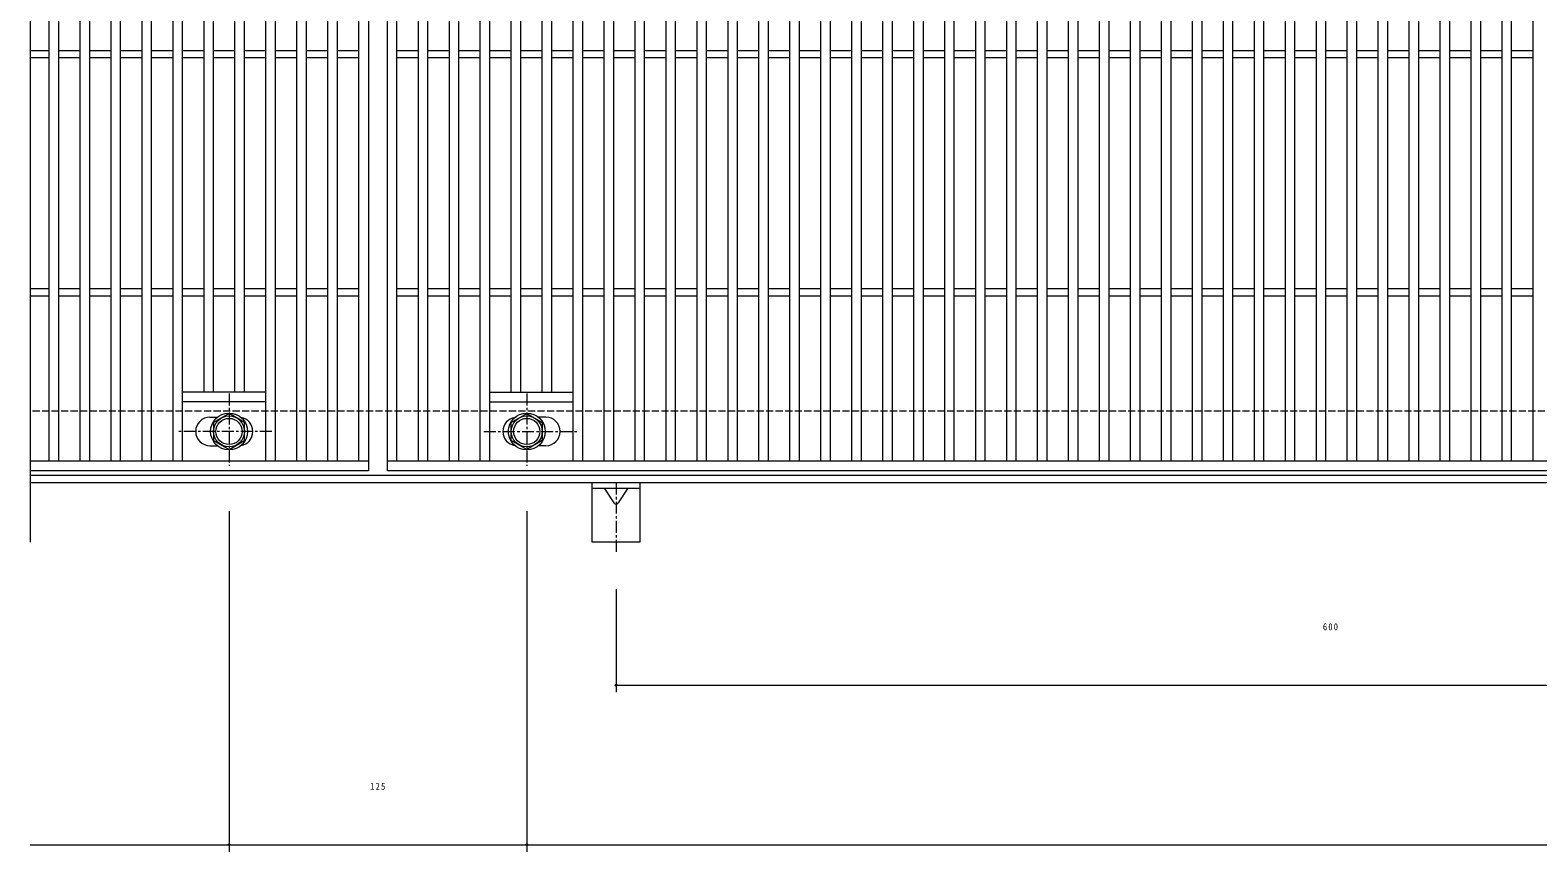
# Model space of a CAD drawing. Units: millimetres on the paper. Extents: x -28453 to 176, y -9817 to 9654.
# Drawn here: x -28286 to -27653, y -5499 to -5154 of the extents above; entities that cross this region are included whole.
import ezdxf

# ---------------------------------------------------------------- set-up
doc = ezdxf.new("R2010")
doc.units = ezdxf.units.MM
doc.header["$PDMODE"] = 32
doc.header["$PDSIZE"] = 0.8
doc.linetypes.add('CHAIN1', pattern=[8, 5, -1, 1, -1])
doc.linetypes.add('DASHED3', pattern=[4, 3, -1])
doc.layers.add('C-5', color=3, linetype='Continuous', lineweight=9)
doc.styles.add('ＭＳ ゴシック', font='')
doc.styles.get('ＭＳ ゴシック').set_extended_font_data('MS Gothic')

msp = doc.modelspace()

# ---------------------------------------------------------------- linework, layer by layer
at = {"layer": 'C-5'}
for p, q in [((-28286.241, -4959.175), (-28286.241, -5369.176)), ((-28278.242, -5335.176), (-28278.242, -4993.175)), ((-28274.241, -5335.176), (-28274.241, -4993.175)), ((-28265.241, -5335.176), (-28265.241, -4993.175)), ((-28261.241, -5335.176), (-28261.241, -4993.175)), ((-28252.241, -5335.176), (-28252.241, -4993.175)), ((-28248.241, -5335.176), (-28248.241, -4993.175)), ((-28239.241, -5335.176), (-28239.241, -4993.175)), ((-28235.241, -5335.176), (-28235.241, -4993.175)), ((-28226.241, -5335.176), (-28226.241, -4993.175)), ((-28222.241, -5335.176), (-28222.241, -4993.175)), ((-28187.241, -5335.176), (-28187.241, -4993.175)), ((-28183.241, -5335.176), (-28183.241, -4993.175)), ((-28174.242, -5335.176), (-28174.242, -4993.175)), ((-28170.241, -5335.176), (-28170.241, -4993.175)), ((-28161.242, -5335.176), (-28161.242, -4993.175)), ((-28157.241, -5335.176), (-28157.241, -4993.175)), ((-28148.241, -5335.176), (-28148.241, -4993.175)), ((-28144.241, -4989.175), (-28144.241, -5339.176)), ((-28132.241, -5335.176), (-28132.241, -4993.175)), ((-28123.241, -5335.176), (-28123.241, -4993.175)), ((-28119.241, -5335.176), (-28119.241, -4993.175)), ((-28110.241, -5335.176), (-28110.241, -4993.175)), ((-28106.241, -5335.176), (-28106.241, -4993.175)), ((-28097.241, -5335.176), (-28097.241, -4993.175)), ((-28093.24, -5335.176), (-28093.24, -4993.175)), ((-28058.241, -5335.176), (-28058.241, -4993.175)), ((-28054.241, -5335.176), (-28054.241, -4993.175)), ((-28045.24, -5335.176), (-28045.24, -4993.175)), ((-28041.24, -5335.176), (-28041.24, -4993.175)), ((-28032.241, -5335.176), (-28032.241, -4993.175)), ((-28028.241, -5335.176), (-28028.241, -4993.175)), ((-28019.241, -5335.176), (-28019.241, -4993.175)), ((-28015.241, -5335.176), (-28015.241, -4993.175)), ((-28006.241, -5335.176), (-28006.241, -4993.175)), ((-28002.241, -5335.176), (-28002.241, -4993.175)), ((-27993.24, -5335.176), (-27993.24, -4993.175)), ((-27989.241, -5335.176), (-27989.241, -4993.175)), ((-27980.241, -5335.176), (-27980.241, -4993.175)), ((-27976.241, -5335.176), (-27976.241, -4993.175)), ((-27967.241, -5335.176), (-27967.241, -4993.175)), ((-27963.241, -5335.176), (-27963.241, -4993.175)), ((-27954.241, -5335.176), (-27954.241, -4993.175)), ((-27950.241, -5335.176), (-27950.241, -4993.175)), ((-27941.241, -5335.176), (-27941.241, -4993.175)), ((-27937.241, -5335.176), (-27937.241, -4993.175)), ((-27928.24, -5335.176), (-27928.24, -4993.175)), ((-27924.241, -5335.176), (-27924.241, -4993.175)), ((-27915.241, -5335.176), (-27915.241, -4993.175)), ((-27911.241, -5335.176), (-27911.241, -4993.175)), ((-27902.241, -5335.176), (-27902.241, -4993.175)), ((-27898.241, -5335.176), (-27898.241, -4993.175)), ((-27889.241, -5335.176), (-27889.241, -4993.175)), ((-27885.241, -5335.176), (-27885.241, -4993.175)), ((-27876.241, -5335.176), (-27876.241, -4993.175)), ((-27872.241, -5335.176), (-27872.241, -4993.175)), ((-27863.241, -5335.176), (-27863.241, -4993.175)), ((-27859.24, -5335.176), (-27859.24, -4993.175)), ((-27850.241, -5335.176), (-27850.241, -4993.175)), ((-27846.241, -5335.176), (-27846.241, -4993.175)), ((-27837.241, -5335.176), (-27837.241, -4993.175)), ((-27833.241, -5335.176), (-27833.241, -4993.175)), ((-27824.241, -5335.176), (-27824.241, -4993.175)), ((-27820.241, -5335.176), (-27820.241, -4993.175)), ((-27811.24, -5335.176), (-27811.24, -4993.175)), ((-27807.241, -5335.176), (-27807.241, -4993.175)), ((-27798.241, -5335.176), (-27798.241, -4993.175)), ((-27794.241, -5335.176), (-27794.241, -4993.175)), ((-27785.241, -5335.176), (-27785.241, -4993.175)), ((-27781.241, -5335.176), (-27781.241, -4993.175)), ((-27772.241, -5335.176), (-27772.241, -4993.175)), ((-27768.241, -5335.176), (-27768.241, -4993.175)), ((-27759.241, -5335.176), (-27759.241, -4993.175)), ((-27755.241, -5335.176), (-27755.241, -4993.175)), ((-27746.241, -5335.176), (-27746.241, -4993.175)), ((-27742.241, -5335.176), (-27742.241, -4993.175)), ((-27733.241, -5335.176), (-27733.241, -4993.175)), ((-27729.241, -5335.176), (-27729.241, -4993.175)), ((-27720.241, -5335.176), (-27720.241, -4993.175)), ((-27716.241, -5335.176), (-27716.241, -4993.175)), ((-27707.241, -5335.176), (-27707.241, -4993.175)), ((-27703.241, -5335.176), (-27703.241, -4993.175)), ((-27694.241, -5335.176), (-27694.241, -4993.175)), ((-27690.241, -5335.176), (-27690.241, -4993.175)), ((-27681.241, -5335.176), (-27681.241, -4993.175)), ((-27677.241, -5335.176), (-27677.241, -4993.175)), ((-27668.241, -5335.176), (-27668.241, -4993.175)), ((-27664.241, -5335.176), (-27664.241, -4993.175)), ((-27655.241, -5335.176), (-27655.241, -4993.175)), ((-28213.241, -5306.176), (-28213.241, -5022.175)), ((-28209.242, -5306.176), (-28209.242, -5022.175)), ((-28200.241, -5306.176), (-28200.241, -5022.175)), ((-28196.241, -5306.176), (-28196.241, -5022.175)), ((-28084.241, -5306.176), (-28084.241, -5022.175)), ((-28080.24, -5306.176), (-28080.24, -5022.175)), ((-28071.241, -5306.176), (-28071.241, -5022.175)), ((-28067.241, -5306.176), (-28067.241, -5022.175)), ((-28286.241, -5162.676), (-28278.242, -5162.676)), ((-28274.241, -5162.676), (-28265.241, -5162.676)), ((-28261.241, -5162.676), (-28252.241, -5162.676)), ((-28248.241, -5162.676), (-28239.241, -5162.676)), ((-28235.241, -5162.676), (-28226.241, -5162.676)), ((-28222.241, -5162.676), (-28213.241, -5162.676)), ((-28209.242, -5162.676), (-28200.241, -5162.676)), ((-28196.241, -5162.676), (-28187.241, -5162.676)), ((-28183.241, -5162.676), (-28174.242, -5162.676)), ((-28170.241, -5162.676), (-28161.242, -5162.676)), ((-28157.241, -5162.676), (-28148.241, -5162.676)), ((-28132.241, -5162.676), (-28123.241, -5162.676)), ((-28119.241, -5162.676), (-28110.241, -5162.676)), ((-28106.241, -5162.676), (-28097.241, -5162.676)), ((-28093.24, -5162.676), (-28084.241, -5162.676)), ((-28080.24, -5162.676), (-28071.241, -5162.676)), ((-28067.241, -5162.676), (-28058.241, -5162.676)), ((-28054.241, -5162.676), (-28045.24, -5162.676)), ((-28041.24, -5162.676), (-28032.241, -5162.676)), ((-28028.241, -5162.676), (-28019.241, -5162.676)), ((-28015.241, -5162.676), (-28006.241, -5162.676)), ((-28002.241, -5162.676), (-27993.24, -5162.676)), ((-27989.241, -5162.676), (-27980.241, -5162.676)), ((-27976.241, -5162.676), (-27967.241, -5162.676)), ((-27963.24, -5162.676), (-27954.241, -5162.676)), ((-27950.241, -5162.676), (-27941.241, -5162.676)), ((-27937.241, -5162.676), (-27928.24, -5162.676)), ((-27924.241, -5162.676), (-27915.241, -5162.676)), ((-27911.241, -5162.676), (-27902.241, -5162.676)), ((-27898.241, -5162.676), (-27889.241, -5162.676)), ((-27885.241, -5162.676), (-27876.241, -5162.676)), ((-27872.241, -5162.676), (-27863.241, -5162.676)), ((-27859.24, -5162.676), (-27850.241, -5162.676)), ((-27846.241, -5162.676), (-27837.241, -5162.676)), ((-27833.241, -5162.676), (-27824.241, -5162.676)), ((-27820.241, -5162.676), (-27811.24, -5162.676)), ((-27807.241, -5162.676), (-27798.241, -5162.676)), ((-27794.241, -5162.676), (-27785.241, -5162.676)), ((-27781.241, -5162.676), (-27772.241, -5162.676)), ((-27768.241, -5162.676), (-27759.241, -5162.676)), ((-27755.241, -5162.676), (-27746.241, -5162.676)), ((-27742.241, -5162.676), (-27733.241, -5162.676)), ((-27729.241, -5162.676), (-27720.241, -5162.676)), ((-27716.241, -5162.676), (-27707.241, -5162.676)), ((-27703.241, -5162.676), (-27694.241, -5162.676)), ((-27690.241, -5162.676), (-27681.241, -5162.676)), ((-27677.241, -5162.676), (-27668.241, -5162.676)), ((-27664.241, -5162.676), (-27655.241, -5162.676)), ((-28286.241, -5165.675), (-28278.242, -5165.675)), ((-28274.241, -5165.675), (-28265.241, -5165.675)), ((-28261.241, -5165.675), (-28252.241, -5165.675)), ((-28248.241, -5165.675), (-28239.241, -5165.675)), ((-28235.241, -5165.675), (-28226.241, -5165.675)), ((-28222.241, -5165.675), (-28213.241, -5165.675)), ((-28209.242, -5165.675), (-28200.241, -5165.675)), ((-28196.241, -5165.675), (-28187.241, -5165.675)), ((-28183.241, -5165.675), (-28174.242, -5165.675)), ((-28170.241, -5165.675), (-28161.242, -5165.675)), ((-28157.241, -5165.675), (-28148.241, -5165.675)), ((-28132.241, -5165.675), (-28123.241, -5165.675)), ((-28119.241, -5165.675), (-28110.241, -5165.675)), ((-28106.241, -5165.675), (-28097.241, -5165.675)), ((-28093.24, -5165.675), (-28084.241, -5165.675)), ((-28080.24, -5165.675), (-28071.241, -5165.675)), ((-28067.241, -5165.675), (-28058.241, -5165.675)), ((-28054.241, -5165.675), (-28045.24, -5165.675)), ((-28041.24, -5165.675), (-28032.241, -5165.675)), ((-28028.241, -5165.675), (-28019.241, -5165.675)), ((-28015.241, -5165.675), (-28006.241, -5165.675)), ((-28002.241, -5165.675), (-27993.24, -5165.675)), ((-27989.241, -5165.675), (-27980.241, -5165.675)), ((-27976.241, -5165.675), (-27967.241, -5165.675)), ((-27963.24, -5165.675), (-27954.241, -5165.675)), ((-27950.241, -5165.675), (-27941.241, -5165.675)), ((-27937.241, -5165.675), (-27928.24, -5165.675)), ((-27924.241, -5165.675), (-27915.241, -5165.675)), ((-27911.241, -5165.675), (-27902.241, -5165.675)), ((-27898.241, -5165.675), (-27889.241, -5165.675)), ((-27885.241, -5165.675), (-27876.241, -5165.675)), ((-27872.241, -5165.675), (-27863.241, -5165.675)), ((-27859.24, -5165.675), (-27850.241, -5165.675)), ((-27846.241, -5165.675), (-27837.241, -5165.675)), ((-27833.241, -5165.675), (-27824.241, -5165.675)), ((-27820.241, -5165.675), (-27811.24, -5165.675)), ((-27807.241, -5165.675), (-27798.241, -5165.675)), ((-27794.241, -5165.675), (-27785.241, -5165.675)), ((-27781.241, -5165.675), (-27772.241, -5165.675)), ((-27768.241, -5165.675), (-27759.241, -5165.675)), ((-27755.241, -5165.675), (-27746.241, -5165.675)), ((-27742.241, -5165.675), (-27733.241, -5165.675)), ((-27729.241, -5165.675), (-27720.241, -5165.675)), ((-27716.241, -5165.675), (-27707.241, -5165.675)), ((-27703.241, -5165.675), (-27694.241, -5165.675)), ((-27690.241, -5165.675), (-27681.241, -5165.675)), ((-27677.241, -5165.675), (-27668.241, -5165.675)), ((-27664.241, -5165.675), (-27655.241, -5165.675)), ((-28286.241, -5262.676), (-28278.242, -5262.676)), ((-28286.241, -5265.675), (-28278.242, -5265.675)), ((-28274.241, -5262.676), (-28265.241, -5262.676)), ((-28274.241, -5265.675), (-28265.241, -5265.675)), ((-28261.241, -5262.676), (-28252.241, -5262.676)), ((-28261.241, -5265.675), (-28252.241, -5265.675)), ((-28248.241, -5262.676), (-28239.241, -5262.676)), ((-28248.241, -5265.675), (-28239.241, -5265.675)), ((-28235.241, -5262.676), (-28226.241, -5262.676)), ((-28235.241, -5265.675), (-28226.241, -5265.675)), ((-28222.241, -5262.676), (-28213.241, -5262.676)), ((-28222.241, -5265.675), (-28213.241, -5265.675)), ((-28209.242, -5262.676), (-28200.241, -5262.676)), ((-28209.242, -5265.675), (-28200.241, -5265.675)), ((-28196.241, -5262.676), (-28187.241, -5262.676)), ((-28196.241, -5265.675), (-28187.241, -5265.675)), ((-28183.241, -5262.676), (-28174.242, -5262.676)), ((-28183.241, -5265.675), (-28174.242, -5265.675)), ((-28170.241, -5262.676), (-28161.242, -5262.676)), ((-28170.241, -5265.675), (-28161.242, -5265.675)), ((-28157.241, -5262.676), (-28148.241, -5262.676)), ((-28157.241, -5265.675), (-28148.241, -5265.675)), ((-28132.241, -5262.676), (-28123.241, -5262.676)), ((-28132.241, -5265.675), (-28123.241, -5265.675)), ((-28119.241, -5262.676), (-28110.241, -5262.676)), ((-28119.241, -5265.675), (-28110.241, -5265.675)), ((-28106.241, -5262.676), (-28097.241, -5262.676)), ((-28106.241, -5265.675), (-28097.241, -5265.675)), ((-28093.24, -5262.676), (-28084.241, -5262.676)), ((-28093.24, -5265.675), (-28084.241, -5265.675)), ((-28080.24, -5262.676), (-28071.241, -5262.676)), ((-28080.24, -5265.675), (-28071.241, -5265.675)), ((-28067.241, -5262.676), (-28058.241, -5262.676)), ((-28067.241, -5265.675), (-28058.241, -5265.675)), ((-28054.241, -5262.676), (-28045.24, -5262.676)), ((-28054.241, -5265.675), (-28045.24, -5265.675)), ((-28041.24, -5262.676), (-28032.241, -5262.676)), ((-28041.24, -5265.675), (-28032.241, -5265.675)), ((-28028.241, -5262.676), (-28019.241, -5262.676)), ((-28028.241, -5265.675), (-28019.241, -5265.675)), ((-28015.241, -5262.676), (-28006.241, -5262.676)), ((-28015.241, -5265.675), (-28006.241, -5265.675)), ((-28002.241, -5262.676), (-27993.24, -5262.676)), ((-28002.241, -5265.675), (-27993.24, -5265.675)), ((-27989.241, -5262.676), (-27980.241, -5262.676)), ((-27989.241, -5265.675), (-27980.241, -5265.675)), ((-27976.241, -5262.676), (-27967.241, -5262.676)), ((-27976.241, -5265.675), (-27967.241, -5265.675)), ((-27963.24, -5262.676), (-27954.241, -5262.676)), ((-27963.24, -5265.675), (-27954.241, -5265.675)), ((-27950.241, -5262.676), (-27941.241, -5262.676)), ((-27950.241, -5265.675), (-27941.241, -5265.675)), ((-27937.241, -5262.676), (-27928.24, -5262.676)), ((-27937.241, -5265.675), (-27928.24, -5265.675)), ((-27924.241, -5262.676), (-27915.241, -5262.676)), ((-27924.241, -5265.675), (-27915.241, -5265.675)), ((-27911.241, -5262.676), (-27902.241, -5262.676)), ((-27911.241, -5265.675), (-27902.241, -5265.675)), ((-27898.241, -5262.676), (-27889.241, -5262.676)), ((-27898.241, -5265.675), (-27889.241, -5265.675)), ((-27885.241, -5262.676), (-27876.241, -5262.676)), ((-27885.241, -5265.675), (-27876.241, -5265.675)), ((-27872.241, -5262.676), (-27863.241, -5262.676)), ((-27872.241, -5265.675), (-27863.241, -5265.675)), ((-27859.24, -5262.676), (-27850.241, -5262.676)), ((-27859.24, -5265.675), (-27850.241, -5265.675)), ((-27846.241, -5262.676), (-27837.241, -5262.676)), ((-27846.241, -5265.675), (-27837.241, -5265.675)), ((-27833.241, -5262.676), (-27824.241, -5262.676)), ((-27833.241, -5265.675), (-27824.241, -5265.675)), ((-27820.241, -5262.676), (-27811.24, -5262.676)), ((-27820.241, -5265.675), (-27811.24, -5265.675)), ((-27807.241, -5262.676), (-27798.241, -5262.676)), ((-27807.241, -5265.675), (-27798.241, -5265.675)), ((-27794.241, -5262.676), (-27785.241, -5262.676)), ((-27794.241, -5265.675), (-27785.241, -5265.675)), ((-27781.241, -5262.676), (-27772.241, -5262.676)), ((-27781.241, -5265.675), (-27772.241, -5265.675)), ((-27768.241, -5262.676), (-27759.241, -5262.676)), ((-27768.241, -5265.675), (-27759.241, -5265.675)), ((-27755.241, -5262.676), (-27746.241, -5262.676)), ((-27755.241, -5265.675), (-27746.241, -5265.675)), ((-27742.241, -5262.676), (-27733.241, -5262.676)), ((-27742.241, -5265.675), (-27733.241, -5265.675)), ((-27729.241, -5262.676), (-27720.241, -5262.676)), ((-27729.241, -5265.675), (-27720.241, -5265.675)), ((-27716.241, -5262.676), (-27707.241, -5262.676)), ((-27716.241, -5265.675), (-27707.241, -5265.675)), ((-27703.241, -5262.676), (-27694.241, -5262.676)), ((-27703.241, -5265.675), (-27694.241, -5265.675)), ((-27690.241, -5262.676), (-27681.241, -5262.676)), ((-27690.241, -5265.675), (-27681.241, -5265.675)), ((-27677.241, -5262.676), (-27668.241, -5262.676)), ((-27677.241, -5265.675), (-27668.241, -5265.675)), ((-27664.241, -5262.676), (-27655.241, -5262.676)), ((-27664.241, -5265.675), (-27655.241, -5265.675)), ((-28187.241, -5306.176), (-28222.241, -5306.176)), ((-28187.241, -5310.176), (-28222.241, -5310.176)), ((-28093.241, -5306.176), (-28058.241, -5306.176)), ((-28093.241, -5310.176), (-28058.241, -5310.176)), ((-28210.741, -5316.676), (-28207.647, -5316.676)), ((-28069.741, -5316.676), (-28072.835, -5316.676)), ((-28210.741, -5328.676), (-28207.647, -5328.676)), ((-28069.741, -5328.676), (-28072.835, -5328.676)), ((-28144.241, -5335.176), (-28286.241, -5335.176)), ((-27144.241, -5335.176), (-28136.241, -5335.176)), ((-28144.241, -5339.176), (-28286.241, -5339.176)), ((-27144.241, -5339.176), (-28136.241, -5339.176)), ((-28050.241, -5369.177), (-28050.241, -5344.176)), ((-28050.241, -5346.476), (-28030.241, -5346.476)), ((-28045.241, -5346.476), (-28041.117, -5352.673)), ((-28035.241, -5346.476), (-28039.365, -5352.673))]:
    msp.add_line(p, q, dxfattribs=at)
at = {"layer": 'C-5', "color": 4, "linetype": 'CHAIN1'}
for p, q in [((-28202.741, -5306.703), (-28202.741, -5337.059)), ((-28077.741, -5306.703), (-28077.741, -5337.059)), ((-28184.771, -5322.676), (-28224.461, -5322.676)), ((-28095.711, -5322.676), (-28056.02, -5322.676))]:
    msp.add_line(p, q, dxfattribs=at)
at = {"layer": 'C-5', "color": 2, "linetype": 'DASHED3'}
msp.add_line((-26994.241, -5314.175), (-28286.241, -5314.176), dxfattribs=at)
at = {"layer": 'C-5', "color": 2}
for p, q in [((-26994.241, -5341.175), (-28286.241, -5341.176)), ((-26994.241, -5344.175), (-28286.241, -5344.176))]:
    msp.add_line(p, q, dxfattribs=at)
at = {"layer": 'C-5', "linetype": 'CHAIN1'}
msp.add_line((-28040.241, -5344.176), (-28040.241, -5373.896), dxfattribs=at)
at = {"layer": 'C-5', "color": 7}
for p, q in [((-28202.741, -5356.176), (-28202.741, -5499.175)), ((-28077.741, -5356.176), (-28077.741, -5499.175)), ((-28040.241, -5388.895), (-28040.241, -5432.177)), ((-28040.241, -5429.177), (-27440.241, -5429.177)), ((-28286.241, -5496.175), (-26994.241, -5496.175))]:
    msp.add_line(p, q, dxfattribs=at)
at = {"layer": 'C-5'}
for points in [[(-28136.241, -5339.176), (-28136.241, -4989.175), (-27144.241, -4989.175)], [(-28030.241, -5344.176), (-28030.241, -5369.177), (-28050.241, -5369.177)]]:
    msp.add_lwpolyline(points, dxfattribs=at)
at = {"layer": 'C-5', "color": 4}
for points in [[(-28209.241, -5318.923), (-28209.241, -5326.429), (-28202.741, -5330.181), (-28196.24, -5326.429), (-28196.24, -5318.923), (-28202.741, -5315.171)], [(-28071.241, -5318.923), (-28071.241, -5326.429), (-28077.741, -5330.181), (-28084.241, -5326.429), (-28084.241, -5318.923), (-28077.741, -5315.171)]]:
    msp.add_lwpolyline(points, close=True, dxfattribs=at)
for centre, radius in [((-28202.741, -5322.676), 7.75), ((-28202.741, -5322.676), 6.5), ((-28202.741, -5322.676), 5.5), ((-28077.741, -5322.676), 7.75), ((-28077.741, -5322.676), 6.5), ((-28077.741, -5322.676), 5.5)]:
    msp.add_circle(centre, radius, dxfattribs=at)
at = {"layer": 'C-5'}
for centre, radius, start, end in [((-28210.741, -5322.677), 6, 90, 270), ((-28198.741, -5322.677), 6, 279.65756, 80.32845), ((-28081.741, -5322.677), 6, 99.67155, 260.34244), ((-28069.741, -5322.677), 6, 270, 90), ((-28040.241, -5352.19), 1, 208.86209, 331.13791)]:
    msp.add_arc(centre, radius, start, end, dxfattribs=at)
at = {"layer": 'C-5', "color": 7}
for p in [(-28040.241, -5429.177), (-28202.741, -5496.175), (-28077.741, -5496.175)]:
    msp.add_point(p, dxfattribs=at)

# ---------------------------------------------------------------- texts
at = {"layer": 'C-5', "color": 2, "char_height": 2.933, "attachment_point": 7, "style": 'ＭＳ ゴシック'}
for s, insert in [('\\T1.27;\\W0.9;600', (-27743.491, -5406.177)), ('\\T1.27;\\W0.9;125', (-28143.491, -5473.176))]:
    msp.add_mtext(s, dxfattribs=dict(at, insert=insert))

doc.saveas('drawing.dxf')
